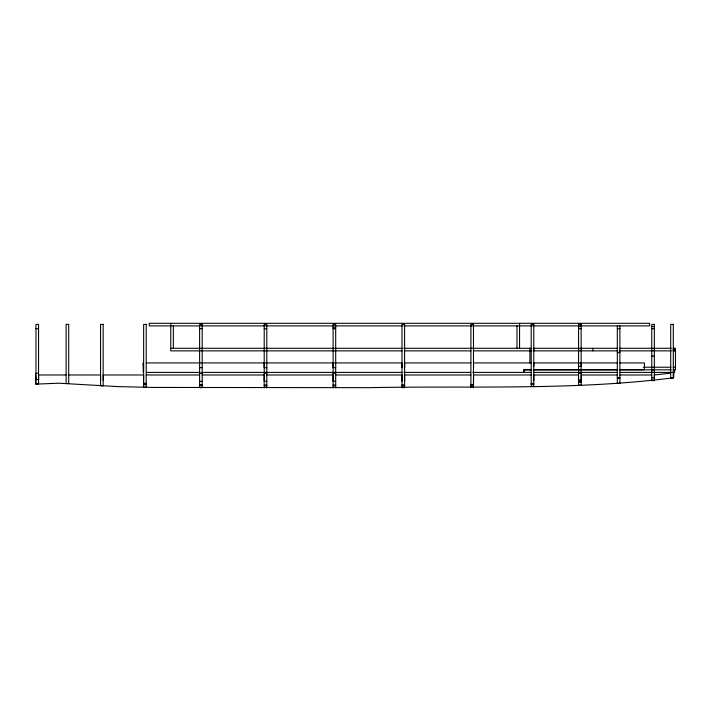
<?xml version="1.0" encoding="UTF-8"?>
<svg xmlns="http://www.w3.org/2000/svg" width="711" height="711" viewBox="0 0 711 711"><rect width="100%" height="100%" fill="white"/><g stroke="black" fill="none" stroke-linecap="round" stroke-linejoin="round"><path stroke-width="1.07" d="M670.66 373.168L654.404 374.981L654.404 377.817L651.711 377.817M402.195 325.896L149.23 325.896L149.23 323.309L649.614 323.309L649.614 325.896L403.919 325.896M578.558 326.545L581.145 326.545M651.765 326.545L654.351 326.545M333.103 327.62L335.69 327.62M35.977 328.695L38.563 328.695M199.613 328.695L202.2 328.695M264.208 328.695L266.794 328.695M333.103 328.695L335.69 328.695M578.558 328.695L581.145 328.695M617.317 328.695L619.903 328.695M651.765 328.695L654.351 328.695M170.764 348.283L402.008 348.283M403.919 348.283L531.197 348.283M533.214 348.283L617.317 348.283M619.361 348.283L671.273 348.283M402.008 350.87L170.764 350.87L170.764 323.309M404.595 350.87L470.904 350.87M473.49 350.87L531.624 350.87M533.214 350.87L617.823 350.87M619.361 350.87L671.273 350.87M673.237 350.87L675.45 350.87M617.317 352.594L619.903 352.594M651.765 356.087L654.351 356.087M146.27 362.93L401.955 362.93L401.955 367.667M470.851 362.93L404.639 362.93L404.639 367.667M531.144 362.93L473.544 362.93L473.544 367.667M617.264 362.93L533.828 362.93L533.828 366.369M619.948 362.93L644.442 362.93L644.442 369.764L620.099 369.764M643.313 367.231L671.042 367.231M673.237 367.231L675.45 367.231M199.56 367.667L202.253 367.667M266.847 367.667L264.154 367.667L264.154 362.93M335.743 367.667L333.059 367.667L333.059 362.93M531.57 369.764L523.82 369.764L523.82 372.404M533.783 369.764L617.886 369.764M651.765 369.764L654.351 369.764M531.197 369.818L523.874 369.818L523.874 372.404M533.774 369.818L617.317 369.818M619.903 369.818L671.042 369.818M673.246 369.818L675.45 369.818L675.45 348.283L673.299 348.283L673.353 350.87M146.537 372.404L199.8 372.404M202.013 372.404L401.759 372.404M403.972 372.404L470.558 372.404M472.779 372.404L531.197 372.404M533.774 372.404L617.317 372.404M619.903 372.404L670.713 372.404M673.299 372.404L674.588 372.404L674.588 369.818M578.558 372.457L581.145 372.457M651.765 372.457L654.351 372.457M670.713 372.457L673.299 372.457M35.977 373.266L38.563 373.266M199.613 373.266L202.2 373.266M264.208 373.266L266.794 373.266M333.103 373.266L335.69 373.266M578.558 373.266L581.145 373.266M66.07 374.981L38.616 374.981L38.616 379.523L35.932 379.523L35.55 374.981L35.55 384.127L58.969 383.211L117.519 386.58L152.643 387.433L369.276 387.664C470.691 385.646 572.879 390.703 673.726 377.754L673.726 372.591L673.353 375.524M68.763 374.981L100.518 374.981L100.518 380.394M146.27 374.981L199.56 374.981M202.253 374.981L264.154 374.981L264.154 381.336L266.847 381.336M266.847 374.981L333.059 374.981L333.059 381.336L335.743 381.336M335.743 374.981L401.955 374.981L401.955 381.292M470.851 374.981L404.639 374.981L404.639 381.292M531.144 374.981L473.544 374.981L473.544 381.096M617.264 374.981L581.198 374.981L581.198 380.092L578.505 380.092L578.505 374.981L533.828 374.981L533.828 380.678M619.948 374.981L651.711 374.981M617.317 377.603L619.903 377.603M617.317 378.412L619.903 378.412M199.56 381.336L202.253 381.336M578.558 381.327L581.145 381.327M578.558 382.216L581.145 382.216M143.64 383.247L146.217 383.247M531.197 383.478L533.774 383.478M531.197 384.358L533.774 384.358M470.904 384.447L473.49 384.447M143.64 384.66L146.217 384.66M199.613 384.678L202.2 384.678M264.208 384.971L266.794 384.971M333.103 384.998L335.69 384.998M402.008 384.891L404.595 384.891M470.904 385.3L473.49 385.3M199.613 385.629L202.2 385.629M402.008 385.735L404.595 385.735M264.208 385.815L266.794 385.815M333.103 385.824L335.69 385.824M674.588 348.283L674.588 350.87M654.404 348.283L654.404 350.87M619.903 325.896L619.903 383.46L617.317 383.46L617.317 325.896M592.77 348.283L592.77 350.87M581.198 348.283L581.198 350.87M581.198 362.93L581.198 366.369L578.505 366.369L578.505 362.93M578.505 348.283L578.505 350.87M533.828 348.283L533.828 350.87M529.899 348.283L529.899 362.868M519.563 323.309L519.563 348.283M516.986 325.896L516.986 348.283M335.69 387.691L335.69 324.385L333.103 324.385L333.103 387.691M266.794 387.691L266.794 324.385L264.208 324.385L264.208 387.691M173.351 325.896L173.351 348.283M143.586 367.667L143.204 362.93L143.204 372.404M143.586 381.158L143.586 374.981L103.211 374.981L103.211 380.394M38.563 324.385L35.977 324.385L35.977 383.931L38.563 383.931L38.563 324.385M68.709 324.385L66.123 324.385L66.123 383.522L68.709 383.522L68.709 324.385M103.157 324.385L100.571 324.385L100.571 385.806L103.157 385.806L103.157 324.385M146.217 324.385L143.64 324.385L143.64 387.335L146.217 387.335L146.217 324.385M202.2 324.385L199.613 324.385L199.613 387.673L202.2 387.673L202.2 324.385M404.595 324.385L402.008 324.385L402.008 387.602L404.595 387.602L404.595 324.385M473.49 324.385L470.904 324.385L470.904 387.202L473.49 387.202L473.49 324.385M533.774 324.385L531.197 324.385L531.197 386.366L533.774 386.366L533.774 324.385M581.145 324.385L578.558 324.385L578.558 385.193L581.145 385.193L581.145 324.385M654.351 324.385L651.765 324.385L651.765 380.634L654.351 380.634L654.351 324.385M673.299 324.385L670.713 324.385L670.713 378.083L673.299 378.083L673.299 324.385"/></g></svg>
